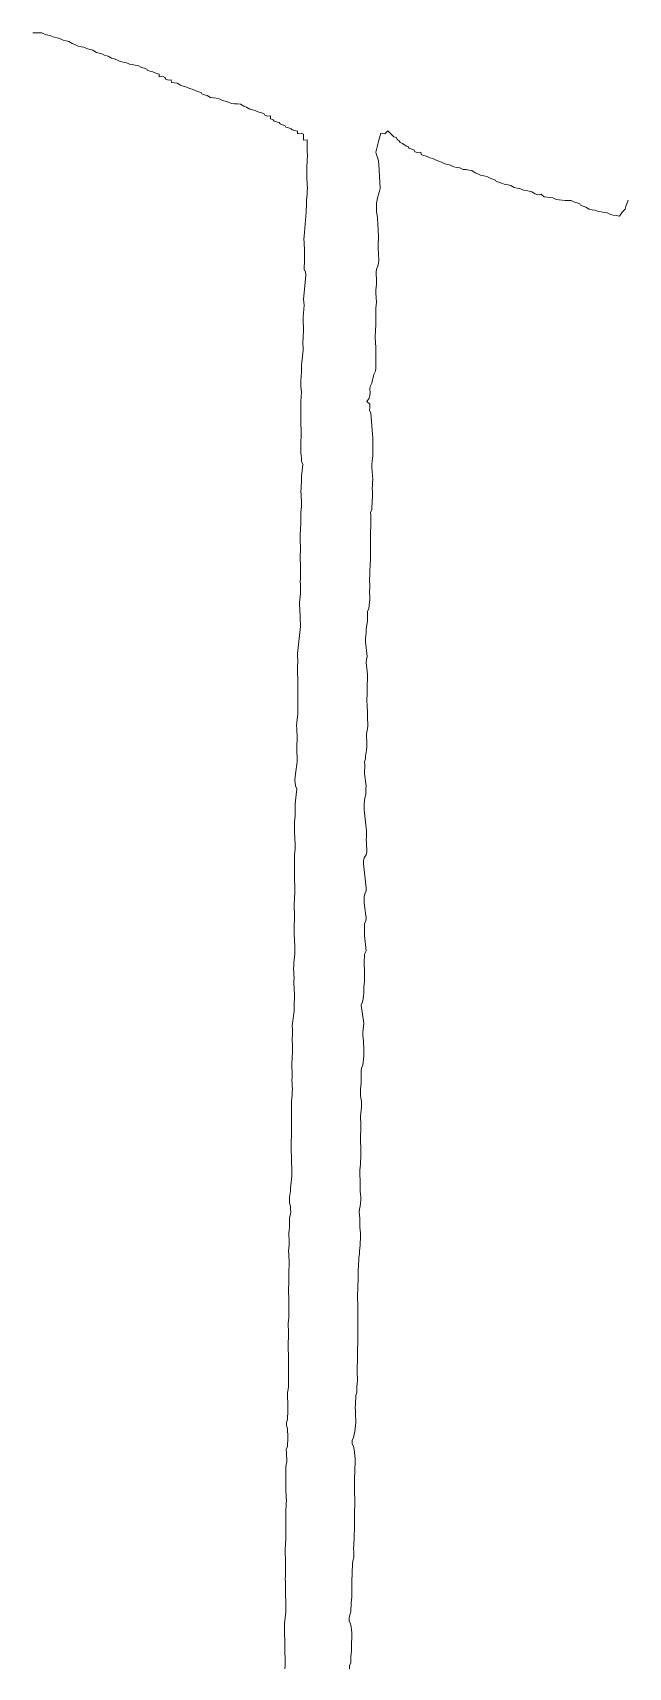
# Model space of a CAD drawing. Extents: x -16 to 11205, y -14909 to 147.
# Drawn here: x 9351 to 9549, y -8808 to -8263 of the extents above; entities that cross this region are included whole.
import ezdxf

# ---------------------------------------------------------------- set-up
doc = ezdxf.new("R2010")
doc.units = 0
doc.layers.get('0').update_dxf_attribs({"color": 1, "linetype": 'CONTINUOUS', "lineweight": 15, "true_color": 0xff0000})

msp = doc.modelspace()

# ---------------------------------------------------------------- linework, layer by layer
for p, q in [((9351.91, -8263.27), (9350.91, -8263.27)), ((9352.91, -8263.27), (9351.91, -8263.27)), ((9353.91, -8263.27), (9352.91, -8263.27)), ((9355.04, -8263.9), (9353.91, -8263.27)), ((9355.97, -8264.09), (9355.04, -8263.9)), ((9356.92, -8264.27), (9355.97, -8264.09)), ((9358.06, -8264.8), (9356.92, -8264.27)), ((9359, -8265.01), (9358.06, -8264.8)), ((9359.93, -8265.2), (9359, -8265.01)), ((9361.09, -8265.75), (9359.93, -8265.2)), ((9362.02, -8265.95), (9361.09, -8265.75)), ((9362.93, -8266.18), (9362.02, -8265.95)), ((9364.06, -8266.86), (9362.93, -8266.18)), ((9364.93, -8267.18), (9364.06, -8266.86)), ((9366.07, -8267.81), (9364.93, -8267.18)), ((9367.01, -8267.98), (9366.07, -8267.81)), ((9367.96, -8268.13), (9367.01, -8267.98)), ((9369.13, -8268.63), (9367.96, -8268.13)), ((9370.05, -8268.87), (9369.13, -8268.63)), ((9370.94, -8269.14), (9370.05, -8268.87)), ((9372.08, -8269.82), (9370.94, -8269.14)), ((9372.97, -8270.08), (9372.08, -8269.82)), ((9373.88, -8270.32), (9372.97, -8270.08)), ((9375.03, -8270.92), (9373.88, -8270.32)), ((9375.95, -8271.13), (9375.03, -8270.92)), ((9377.1, -8271.72), (9375.95, -8271.13)), ((9378.01, -8271.98), (9377.1, -8271.72)), ((9378.9, -8272.27), (9378.01, -8271.98)), ((9380.04, -8272.89), (9378.9, -8272.27)), ((9380.97, -8273.09), (9380.04, -8272.89)), ((9381.93, -8273.25), (9380.97, -8273.09)), ((9383.07, -8273.75), (9381.93, -8273.25)), ((9384.02, -8273.91), (9383.07, -8273.75)), ((9384.98, -8274.07), (9384.02, -8273.91)), ((9385.92, -8274.24), (9384.98, -8274.07)), ((9387.06, -8274.83), (9385.92, -8274.24)), ((9387.96, -8275.1), (9387.06, -8274.83)), ((9388.83, -8275.41), (9387.96, -8275.1)), ((9389.08, -8275.82), (9388.83, -8275.41)), ((9389.96, -8276.09), (9389.08, -8275.82)), ((9390.87, -8276.32), (9389.96, -8276.09)), ((9392.05, -8276.89), (9390.87, -8276.32)), ((9392.96, -8277.09), (9392.05, -8276.89)), ((9393, -8278), (9392.96, -8277.09)), ((9394.12, -8277.79), (9393, -8278)), ((9394.89, -8278.19), (9394.12, -8277.79)), ((9395.17, -8278.71), (9394.89, -8278.19)), ((9395.93, -8279.13), (9395.17, -8278.71)), ((9397, -8279), (9395.93, -8279.13)), ((9397.06, -8279.86), (9397, -8279)), ((9398, -8280), (9397.06, -8279.86)), ((9398.96, -8280.11), (9398, -8280)), ((9400.11, -8280.72), (9398.96, -8280.11)), ((9400.99, -8281.04), (9400.11, -8280.72)), ((9401.87, -8281.33), (9400.99, -8281.04)), ((9403.04, -8281.89), (9401.87, -8281.33)), ((9403.98, -8282.07), (9403.04, -8281.89)), ((9405.13, -8282.66), (9403.98, -8282.07)), ((9406.03, -8282.92), (9405.13, -8282.66)), ((9406.91, -8283.22), (9406.03, -8282.92)), ((9407.15, -8283.64), (9406.91, -8283.22)), ((9408.03, -8283.92), (9407.15, -8283.64)), ((9408.92, -8284.21), (9408.03, -8283.92)), ((9410.06, -8284.81), (9408.92, -8284.21)), ((9411.01, -8284.96), (9410.06, -8284.81)), ((9411.97, -8285.1), (9411.01, -8284.96)), ((9412.93, -8285.24), (9411.97, -8285.1)), ((9414.06, -8285.82), (9412.93, -8285.24)), ((9414.97, -8286.09), (9414.06, -8285.82)), ((9415.9, -8286.35), (9414.97, -8286.09)), ((9417.04, -8286.83), (9415.9, -8286.35)), ((9418.02, -8286.92), (9417.04, -8286.83)), ((9419, -8286.98), (9418.02, -8286.92)), ((9419.97, -8287.11), (9419, -8286.98)), ((9421.09, -8287.76), (9419.97, -8287.11)), ((9421.97, -8288.08), (9421.09, -8287.76)), ((9423.1, -8288.75), (9421.97, -8288.08)), ((9424.01, -8288.97), (9423.1, -8288.75)), ((9424.94, -8289.16), (9424.01, -8288.97)), ((9426.12, -8289.71), (9424.94, -8289.16)), ((9427.03, -8289.94), (9426.12, -8289.71)), ((9427.88, -8290.24), (9427.03, -8289.94)), ((9428.16, -8290.71), (9427.88, -8290.24)), ((9428.96, -8291.08), (9428.16, -8290.71)), ((9430, -8291), (9428.96, -8291.08)), ((9430.03, -8291.94), (9430, -8291)), ((9430.87, -8292.24), (9430.03, -8291.94)), ((9431.17, -8292.68), (9430.87, -8292.24)), ((9432.04, -8292.93), (9431.17, -8292.68)), ((9432.89, -8293.21), (9432.04, -8292.93)), ((9433.18, -8293.65), (9432.89, -8293.21)), ((9434.03, -8293.95), (9433.18, -8293.65)), ((9434.86, -8294.27), (9434.03, -8293.95)), ((9435.15, -8294.71), (9434.86, -8294.27)), ((9436, -8294.99), (9435.15, -8294.71)), ((9436.88, -8295.25), (9436, -8294.99)), ((9437.17, -8295.65), (9436.88, -8295.25)), ((9438.07, -8295.85), (9437.17, -8295.65)), ((9438.97, -8296.06), (9438.07, -8295.85)), ((9439, -8297), (9438.97, -8296.06)), ((9440.23, -8296.71), (9439, -8297)), ((9440.98, -8297.02), (9440.23, -8296.71)), ((9441, -8298), (9440.98, -8297.02)), ((9441, -8299), (9441, -8298)), ((9442.14, -8298.94), (9441, -8299)), ((9442.21, -8299.95), (9442.14, -8298.94)), ((9466.07, -8299.03), (9465.83, -8299.93)), ((9466.68, -8296.67), (9466.07, -8299.03)), ((9468, -8297), (9466.68, -8296.67)), ((9469, -8296), (9468, -8297)), ((9470, -8297), (9469, -8296)), ((9471, -8298), (9470, -8297)), ((9471.89, -8298.13), (9471, -8298)), ((9472.16, -8298.81), (9471.89, -8298.13)), ((9472.8, -8299.24), (9472.16, -8298.81)), ((9473.11, -8299.84), (9472.8, -8299.24)), ((9442.09, -8308), (9442.35, -8303.98)), ((9442.14, -8301.98), (9442.17, -8300.97)), ((9442.21, -8302.98), (9442.14, -8301.98)), ((9442.17, -8300.97), (9442.21, -8299.95)), ((9442.35, -8303.98), (9442.21, -8302.98)), ((9465.54, -8300.87), (9465.05, -8303)), ((9465.05, -8303), (9465.21, -8303.98)), ((9465.21, -8303.98), (9465.71, -8305.04)), ((9465.83, -8299.93), (9465.54, -8300.87)), ((9473.87, -8300.19), (9473.11, -8299.84)), ((9475.02, -8300.96), (9473.87, -8300.19)), ((9475.84, -8301.26), (9475.02, -8300.96)), ((9476.16, -8301.72), (9475.84, -8301.26)), ((9476.96, -8302.07), (9476.16, -8301.72)), ((9477.76, -8302.43), (9476.96, -8302.07)), ((9478.06, -8302.89), (9477.76, -8302.43)), ((9478.9, -8303.21), (9478.06, -8302.89)), ((9480, -8303), (9478.9, -8303.21)), ((9480.06, -8303.87), (9480, -8303)), ((9480.95, -8304.13), (9480.06, -8303.87)), ((9481.86, -8304.38), (9480.95, -8304.13)), ((9483.03, -8304.92), (9481.86, -8304.38)), ((9442.07, -8309), (9442.09, -8308)), ((9442.1, -8310), (9442.07, -8309)), ((9442.11, -8311), (9442.1, -8310)), ((9465.71, -8305.04), (9465.88, -8306.02)), ((9465.88, -8306.02), (9466.04, -8306.99)), ((9466.04, -8306.99), (9466.46, -8315.1)), ((9483.96, -8305.11), (9483.03, -8304.92)), ((9485.1, -8305.74), (9483.96, -8305.11)), ((9485.99, -8306.04), (9485.1, -8305.74)), ((9486.86, -8306.35), (9485.99, -8306.04)), ((9488.01, -8306.97), (9486.86, -8306.35)), ((9488.94, -8307.18), (9488.01, -8306.97)), ((9489.88, -8307.37), (9488.94, -8307.18)), ((9491.03, -8307.91), (9489.88, -8307.37)), ((9491.97, -8308.12), (9491.03, -8307.91)), ((9492.92, -8308.32), (9491.97, -8308.12)), ((9494.05, -8308.79), (9492.92, -8308.32)), ((9495.03, -8308.87), (9494.05, -8308.79)), ((9496, -8308.99), (9495.03, -8308.87)), ((9496.93, -8309.19), (9496, -8308.99)), ((9498.04, -8309.9), (9496.93, -8309.19)), ((9498.92, -8310.21), (9498.04, -8309.9)), ((9500.07, -8310.81), (9498.92, -8310.21)), ((9442.11, -8312), (9442.11, -8311)), ((9442.15, -8313), (9442.11, -8312)), ((9442.21, -8314), (9442.15, -8313)), ((9442.25, -8315), (9442.21, -8314)), ((9442.22, -8316.01), (9442.25, -8315)), ((9466.46, -8315.1), (9466.21, -8316.05)), ((9501.01, -8310.98), (9500.07, -8310.81)), ((9501.94, -8311.16), (9501.01, -8310.98)), ((9503.1, -8311.76), (9501.94, -8311.16)), ((9503.98, -8312.04), (9503.1, -8311.76)), ((9504.85, -8312.36), (9503.98, -8312.04)), ((9505.09, -8312.78), (9504.85, -8312.36)), ((9505.96, -8313.09), (9505.09, -8312.78)), ((9506.88, -8313.34), (9505.96, -8313.09)), ((9508.06, -8313.8), (9506.88, -8313.34)), ((9509.02, -8313.94), (9508.06, -8313.8)), ((9509.95, -8314.16), (9509.02, -8313.94)), ((9511.06, -8314.82), (9509.95, -8314.16)), ((9511.99, -8315.04), (9511.06, -8314.82)), ((9512.94, -8315.2), (9511.99, -8315.04)), ((9514.1, -8315.65), (9512.94, -8315.2)), ((9515.05, -8315.82), (9514.1, -8315.65)), ((9441.88, -8322), (9441.94, -8321)), ((9441.94, -8321), (9441.98, -8320)), ((9441.98, -8320), (9442.01, -8319)), ((9442.01, -8319), (9442.06, -8318)), ((9442.06, -8318), (9442.15, -8317.01)), ((9442.15, -8317.01), (9442.22, -8316.01)), ((9465.53, -8318.94), (9465.21, -8320.01)), ((9465.21, -8320.01), (9465.3, -8322.99)), ((9465.69, -8317.94), (9465.53, -8318.94)), ((9465.94, -8316.99), (9465.69, -8317.94)), ((9466.21, -8316.05), (9465.94, -8316.99)), ((9515.98, -8316.05), (9515.05, -8315.82)), ((9516.89, -8316.3), (9515.98, -8316.05)), ((9518.01, -8316.96), (9516.89, -8316.3)), ((9518.92, -8317.25), (9518.01, -8316.96)), ((9520, -8317), (9518.92, -8317.25)), ((9521.02, -8317.91), (9520, -8317)), ((9522, -8317.99), (9521.02, -8317.91)), ((9522.98, -8318.1), (9522, -8317.99)), ((9523.94, -8318.28), (9522.98, -8318.1)), ((9525.05, -8318.78), (9523.94, -8318.28)), ((9526.01, -8318.93), (9525.05, -8318.78)), ((9526.99, -8319.06), (9526.01, -8318.93)), ((9527.98, -8319.12), (9526.99, -8319.06)), ((9528.98, -8319.12), (9527.98, -8319.12)), ((9529.97, -8319.15), (9528.98, -8319.12)), ((9531.11, -8319.65), (9529.97, -8319.15)), ((9532.03, -8319.93), (9531.11, -8319.65)), ((9532.88, -8320.28), (9532.03, -8319.93)), ((9533.13, -8320.71), (9532.88, -8320.28)), ((9533.98, -8321.05), (9533.13, -8320.71)), ((9534.84, -8321.39), (9533.98, -8321.05)), ((9548.2, -8321.11), (9548, -8322)), ((9549, -8319), (9548.2, -8321.11)), ((9441.19, -8331.01), (9441.85, -8323)), ((9441.85, -8323), (9441.88, -8322)), ((9465.3, -8322.99), (9465.53, -8324.03)), ((9465.53, -8324.03), (9465.58, -8325.04)), ((9465.58, -8325.04), (9465.95, -8331)), ((9535.98, -8322.05), (9534.84, -8321.39)), ((9536.94, -8322.22), (9535.98, -8322.05)), ((9537.91, -8322.34), (9536.94, -8322.22)), ((9539.05, -8322.77), (9537.91, -8322.34)), ((9540.02, -8322.92), (9539.05, -8322.77)), ((9540.98, -8323.09), (9540.02, -8322.92)), ((9541.94, -8323.29), (9540.98, -8323.09)), ((9543.04, -8323.78), (9541.94, -8323.29)), ((9544, -8323.98), (9543.04, -8323.78)), ((9545, -8324.18), (9544, -8323.98)), ((9546.05, -8324.35), (9545, -8324.18)), ((9547, -8323), (9546.05, -8324.35)), ((9548, -8322), (9547, -8323)), ((9441.11, -8332), (9441.19, -8331.01)), ((9441.15, -8333), (9441.11, -8332)), ((9465.88, -8331.99), (9465.81, -8332.99)), ((9465.95, -8331), (9465.88, -8331.99)), ((9441.25, -8333.99), (9441.15, -8333)), ((9441.32, -8334.99), (9441.25, -8333.99)), ((9441.31, -8337), (9441.32, -8335.99)), ((9441.32, -8338), (9441.31, -8337)), ((9441.32, -8335.99), (9441.32, -8334.99)), ((9465.81, -8332.99), (9465.77, -8334)), ((9465.77, -8334), (9465.79, -8335)), ((9465.79, -8335), (9466, -8339)), ((9441.19, -8341.99), (9441.2, -8341)), ((9441.59, -8343.03), (9441.19, -8341.99)), ((9441.2, -8341), (9441.27, -8340)), ((9441.27, -8340), (9441.32, -8339)), ((9441.32, -8339), (9441.32, -8338)), ((9465.25, -8342.03), (9465.14, -8343.01)), ((9465.14, -8343.01), (9465.14, -8344.01)), ((9465.74, -8340.97), (9465.25, -8342.03)), ((9465.9, -8339.99), (9465.74, -8340.97)), ((9466, -8339), (9465.9, -8339.99)), ((9441.08, -8351.01), (9441.74, -8344.02)), ((9441.74, -8344.02), (9441.59, -8343.03)), ((9465.11, -8348), (9465.01, -8349)), ((9465.22, -8347.01), (9465.11, -8348)), ((9465.14, -8344.01), (9465.22, -8345)), ((9465.22, -8345), (9465.26, -8346.01)), ((9465.26, -8346.01), (9465.22, -8347.01)), ((9440.99, -8352), (9441.08, -8351.01)), ((9441.06, -8353), (9440.99, -8352)), ((9441.22, -8354), (9441.06, -8353)), ((9465.01, -8349), (9465, -8350)), ((9465, -8350), (9465.21, -8353)), ((9465.21, -8353), (9465.12, -8354)), ((9440.81, -8358.99), (9440.91, -8357.99)), ((9440.85, -8360), (9440.81, -8358.99)), ((9440.91, -8357.99), (9441.22, -8354)), ((9465.02, -8355), (9464.98, -8356)), ((9464.98, -8356), (9465.02, -8357)), ((9465.12, -8354), (9465.02, -8355)), ((9465.02, -8357), (9465.07, -8358)), ((9465.08, -8359), (9465.06, -8360)), ((9465.07, -8358), (9465.08, -8359)), ((9440.81, -8364.99), (9441.01, -8362)), ((9440.94, -8361), (9440.85, -8360)), ((9441.01, -8362), (9440.94, -8361)), ((9464.87, -8363), (9464.82, -8364)), ((9464.82, -8364), (9464.85, -8365)), ((9464.95, -8362), (9464.87, -8363)), ((9465.02, -8361), (9464.95, -8362)), ((9465.06, -8360), (9465.02, -8361)), ((9440.32, -8374), (9440.83, -8369)), ((9440.73, -8365.99), (9440.81, -8364.99)), ((9440.75, -8366.99), (9440.73, -8365.99)), ((9440.81, -8368), (9440.75, -8366.99)), ((9440.83, -8369), (9440.81, -8368)), ((9464.85, -8365), (9465.07, -8368)), ((9465, -8370), (9464.99, -8371)), ((9465.04, -8369), (9465, -8370)), ((9465.07, -8368), (9465.04, -8369)), ((9440.34, -8375.01), (9440.32, -8374)), ((9440.36, -8376.01), (9440.34, -8375.01)), ((9465.02, -8375), (9464.91, -8375.98)), ((9464.99, -8371), (9465.01, -8372)), ((9465.01, -8372), (9465.05, -8373)), ((9465.06, -8374), (9465.02, -8375)), ((9465.05, -8373), (9465.06, -8374)), ((9440.08, -8380), (9440.12, -8379)), ((9440.14, -8381), (9440.08, -8380)), ((9440.12, -8379), (9440.22, -8378.01)), ((9440.25, -8381.99), (9440.14, -8381)), ((9440.22, -8378.01), (9440.36, -8376.01)), ((9463.11, -8381.02), (9463.09, -8382.01)), ((9463.65, -8379.92), (9463.11, -8381.02)), ((9463.91, -8378.98), (9463.65, -8379.92)), ((9464.19, -8378.05), (9463.91, -8378.98)), ((9464.42, -8377.1), (9464.19, -8378.05)), ((9464.91, -8375.98), (9464.42, -8377.1)), ((9440.04, -8387), (9440.12, -8386.01)), ((9440.12, -8386.01), (9440.34, -8383)), ((9440.34, -8383), (9440.25, -8381.99)), ((9462.79, -8384.96), (9462.08, -8386.01)), ((9462.08, -8386.01), (9463, -8387)), ((9463.03, -8384.01), (9462.79, -8384.96)), ((9463.11, -8383.02), (9463.03, -8384.01)), ((9463.09, -8382.01), (9463.11, -8383.02)), ((9440.04, -8388), (9440.04, -8387)), ((9440.08, -8389), (9440.04, -8388)), ((9440.11, -8390), (9440.08, -8389)), ((9440.1, -8392), (9440.11, -8391)), ((9440.11, -8391), (9440.11, -8390)), ((9463, -8388), (9462.9, -8389.03)), ((9462.9, -8389.03), (9463.42, -8389.84)), ((9463, -8387), (9463, -8388)), ((9463.42, -8389.84), (9463.97, -8397)), ((9440.1, -8393), (9440.1, -8392)), ((9440.13, -8394), (9440.1, -8393)), ((9440.18, -8395), (9440.13, -8394)), ((9440.17, -8398), (9440.23, -8397)), ((9440.23, -8396), (9440.18, -8395)), ((9440.23, -8397), (9440.23, -8396)), ((9463.97, -8397), (9464, -8398)), ((9440.06, -8400), (9440.1, -8399)), ((9440.07, -8401), (9440.06, -8400)), ((9440.1, -8402), (9440.07, -8401)), ((9440.1, -8399), (9440.17, -8398)), ((9440.13, -8402.99), (9440.1, -8402)), ((9464, -8398), (9464.02, -8399)), ((9464.02, -8399), (9464.03, -8400)), ((9464.03, -8400), (9464.03, -8401)), ((9464.03, -8401), (9464.05, -8402)), ((9464.05, -8402), (9464.08, -8403)), ((9440.19, -8403.99), (9440.13, -8402.99)), ((9440.28, -8404.98), (9440.19, -8403.99)), ((9440.36, -8405.98), (9440.28, -8404.98)), ((9440.34, -8411.01), (9440.72, -8407.01)), ((9440.72, -8407.01), (9440.36, -8405.98)), ((9463.78, -8405.98), (9463.66, -8406.99)), ((9463.66, -8406.99), (9463.67, -8408.01)), ((9463.67, -8408.01), (9464.01, -8412)), ((9463.95, -8405), (9463.78, -8405.98)), ((9464.07, -8404), (9463.95, -8405)), ((9464.08, -8403), (9464.07, -8404)), ((9440.21, -8414.01), (9440.27, -8413.01)), ((9440.27, -8413.01), (9440.32, -8412.01)), ((9440.32, -8412.01), (9440.34, -8411.01)), ((9463.95, -8413), (9463.89, -8414)), ((9464.01, -8412), (9463.95, -8413)), ((9440.14, -8416), (9440.15, -8415)), ((9440.19, -8417), (9440.14, -8416)), ((9440.15, -8415), (9440.21, -8414.01)), ((9440.25, -8417.99), (9440.19, -8417)), ((9440.31, -8418.99), (9440.25, -8417.99)), ((9440.34, -8420), (9440.31, -8418.99)), ((9463.83, -8418.99), (9463.78, -8419.99)), ((9463.87, -8418), (9463.83, -8418.99)), ((9463.89, -8414), (9463.86, -8415)), ((9463.86, -8415), (9463.87, -8416)), ((9463.87, -8416), (9463.89, -8417)), ((9463.89, -8417), (9463.87, -8418)), ((9440.04, -8425), (9440.06, -8424)), ((9440.06, -8424), (9440.14, -8423.01)), ((9440.14, -8423.01), (9440.24, -8422.01)), ((9440.24, -8422.01), (9440.32, -8421.01)), ((9440.32, -8421.01), (9440.34, -8420)), ((9463.65, -8421.99), (9463.28, -8423)), ((9463.28, -8423), (9463.32, -8424)), ((9463.32, -8424), (9463.32, -8428.01)), ((9463.72, -8420.98), (9463.65, -8421.99)), ((9463.78, -8419.99), (9463.72, -8420.98)), ((9439.86, -8431), (9439.88, -8430)), ((9439.88, -8430), (9439.95, -8429)), ((9439.95, -8429), (9440.03, -8428)), ((9440.03, -8428), (9440.08, -8427)), ((9440.07, -8426), (9440.04, -8425)), ((9440.08, -8427), (9440.07, -8426)), ((9463.25, -8429.01), (9463.23, -8430)), ((9463.23, -8430), (9463.23, -8431)), ((9463.32, -8428.01), (9463.25, -8429.01)), ((9439.87, -8432), (9439.86, -8431)), ((9439.9, -8433), (9439.87, -8432)), ((9439.94, -8434), (9439.9, -8433)), ((9439.97, -8435), (9439.94, -8434)), ((9439.97, -8436), (9439.97, -8435)), ((9463.23, -8431), (9463.24, -8432)), ((9463.24, -8432), (9463.27, -8433)), ((9463.27, -8433), (9463.28, -8434)), ((9463.28, -8435), (9463.27, -8436)), ((9463.28, -8434), (9463.28, -8435)), ((9439.87, -8438), (9439.92, -8437)), ((9439.88, -8439), (9439.87, -8438)), ((9439.93, -8440), (9439.88, -8439)), ((9439.92, -8437), (9439.97, -8436)), ((9439.98, -8441), (9439.93, -8440)), ((9463.18, -8440.01), (9463.11, -8441.01)), ((9463.25, -8439.01), (9463.18, -8440.01)), ((9463.28, -8438.01), (9463.25, -8439.01)), ((9463.27, -8436), (9463.28, -8437.01)), ((9463.28, -8437.01), (9463.28, -8438.01)), ((9439.92, -8446), (9439.93, -8445)), ((9439.93, -8447), (9439.92, -8446)), ((9439.93, -8445), (9439.94, -8444)), ((9439.94, -8444), (9439.96, -8443)), ((9439.96, -8443), (9439.99, -8442)), ((9439.99, -8442), (9439.98, -8441)), ((9462.99, -8444), (9462.96, -8445)), ((9462.96, -8445), (9462.97, -8446)), ((9462.97, -8446), (9463, -8447)), ((9463.03, -8443), (9462.99, -8444)), ((9463.06, -8442), (9463.03, -8443)), ((9463.11, -8441.01), (9463.06, -8442)), ((9439.77, -8451.98), (9440, -8450)), ((9439.97, -8448), (9439.93, -8447)), ((9440.01, -8449), (9439.97, -8448)), ((9440, -8450), (9440.01, -8449)), ((9462.98, -8449), (9462.96, -8450)), ((9462.96, -8450), (9462.99, -8451)), ((9463, -8448), (9462.98, -8449)), ((9462.99, -8451), (9463.02, -8452)), ((9463, -8447), (9463, -8448)), ((9439.64, -8454), (9439.66, -8452.99)), ((9439.7, -8455.01), (9439.64, -8454)), ((9439.66, -8452.99), (9439.77, -8451.98)), ((9439.78, -8456.01), (9439.7, -8455.01)), ((9439.84, -8457.01), (9439.78, -8456.01)), ((9439.86, -8458.01), (9439.84, -8457.01)), ((9462.69, -8454.97), (9462.26, -8456.02)), ((9462.26, -8456.02), (9462.28, -8457.02)), ((9462.28, -8457.02), (9462.31, -8458.03)), ((9462.85, -8453.98), (9462.69, -8454.97)), ((9462.98, -8453), (9462.85, -8453.98)), ((9463.02, -8452), (9462.98, -8453)), ((9439.04, -8469), (9439.96, -8461)), ((9439.89, -8459), (9439.86, -8458.01)), ((9439.93, -8460), (9439.89, -8459)), ((9439.96, -8461), (9439.93, -8460)), ((9461.87, -8461.98), (9461.77, -8462.98)), ((9461.98, -8461), (9461.87, -8461.98)), ((9462.12, -8460.01), (9461.98, -8461)), ((9462.25, -8459.03), (9462.12, -8460.01)), ((9462.31, -8458.03), (9462.25, -8459.03)), ((9461.67, -8463.99), (9461.59, -8465.01)), ((9461.59, -8465.01), (9461.64, -8466.03)), ((9461.64, -8466.03), (9462.1, -8471)), ((9461.77, -8462.98), (9461.67, -8463.99)), ((9438.98, -8470), (9439.04, -8469)), ((9439, -8471), (9438.98, -8470)), ((9439.04, -8472), (9439, -8471)), ((9439.01, -8474), (9439.05, -8473)), ((9439.05, -8473), (9439.04, -8472)), ((9461.93, -8472), (9461.87, -8473)), ((9461.87, -8473), (9461.92, -8474)), ((9462.1, -8471), (9461.93, -8472)), ((9438.98, -8475), (9439.01, -8474)), ((9438.99, -8476), (9438.98, -8475)), ((9439.03, -8477), (9438.99, -8476)), ((9439.06, -8478), (9439.03, -8477)), ((9439.07, -8479), (9439.06, -8478)), ((9439.06, -8480), (9439.07, -8479)), ((9461.92, -8474), (9462.22, -8476.99)), ((9462.21, -8479), (9462.17, -8480)), ((9462.24, -8478), (9462.21, -8479)), ((9462.22, -8476.99), (9462.24, -8478)), ((9439.07, -8481), (9439.06, -8480)), ((9439.09, -8482), (9439.07, -8481)), ((9439.07, -8485), (9439.08, -8484)), ((9439.08, -8484), (9439.09, -8483)), ((9439.09, -8483), (9439.09, -8482)), ((9462.14, -8484), (9462.08, -8485)), ((9462.18, -8483), (9462.14, -8484)), ((9462.17, -8480), (9462.16, -8481)), ((9462.16, -8481), (9462.18, -8482)), ((9462.18, -8482), (9462.18, -8483)), ((9439.07, -8486), (9439.07, -8485)), ((9439.07, -8487), (9439.07, -8486)), ((9439.08, -8488), (9439.07, -8487)), ((9439.1, -8489), (9439.08, -8488)), ((9439.08, -8490), (9439.1, -8489)), ((9462.08, -8485), (9462.08, -8486)), ((9462.08, -8486), (9462.13, -8487)), ((9462.13, -8487), (9462.2, -8487.99)), ((9462.2, -8487.99), (9462.23, -8488.99)), ((9462.23, -8488.99), (9462.21, -8490)), ((9438.69, -8493.99), (9438.74, -8492.98)), ((9438.73, -8495), (9438.69, -8493.99)), ((9438.81, -8496), (9438.73, -8495)), ((9438.74, -8492.98), (9438.87, -8491.99)), ((9438.87, -8491.99), (9439.08, -8490)), ((9462.21, -8495.02), (9462.06, -8496)), ((9462.21, -8490), (9462.23, -8491)), ((9462.33, -8494.02), (9462.21, -8495.02)), ((9462.23, -8491), (9462.28, -8492)), ((9462.28, -8492), (9462.34, -8493.01)), ((9462.34, -8493.01), (9462.33, -8494.02)), ((9438.75, -8501), (9438.79, -8500)), ((9438.79, -8500), (9438.84, -8499)), ((9438.87, -8497), (9438.81, -8496)), ((9438.84, -8499), (9438.88, -8498)), ((9438.88, -8498), (9438.87, -8497)), ((9461.95, -8497), (9461.94, -8498)), ((9461.94, -8498), (9461.99, -8499)), ((9462.06, -8496), (9461.95, -8497)), ((9461.99, -8499), (9462.05, -8500)), ((9462.05, -8500), (9462.05, -8501)), ((9438.28, -8510.02), (9438.82, -8506)), ((9438.74, -8502), (9438.75, -8501)), ((9438.78, -8503), (9438.74, -8502)), ((9438.82, -8504), (9438.78, -8503)), ((9438.84, -8505), (9438.82, -8504)), ((9438.82, -8506), (9438.84, -8505)), ((9461.59, -8504.98), (9461.29, -8506)), ((9461.29, -8506), (9461.36, -8507)), ((9461.63, -8503.97), (9461.59, -8504.98)), ((9461.78, -8502.98), (9461.63, -8503.97)), ((9461.94, -8501.99), (9461.78, -8502.98)), ((9462.05, -8501), (9461.94, -8501.99)), ((9438.09, -8512), (9438.16, -8511.01)), ((9438.16, -8511.01), (9438.28, -8510.02)), ((9461.3, -8509), (9461.29, -8509.99)), ((9461.29, -8509.99), (9461.77, -8514)), ((9461.35, -8508), (9461.3, -8509)), ((9461.36, -8507), (9461.35, -8508)), ((9438.15, -8512.99), (9438.09, -8512)), ((9438.31, -8513.98), (9438.15, -8512.99)), ((9438.79, -8515.01), (9438.31, -8513.98)), ((9438.31, -8519.02), (9438.79, -8515.01)), ((9461.75, -8516.99), (9461.35, -8518.02)), ((9461.77, -8514), (9461.75, -8515)), ((9461.75, -8515), (9461.75, -8515.99)), ((9461.75, -8515.99), (9461.75, -8516.99)), ((9438.18, -8522.01), (9438.2, -8521.01)), ((9438.19, -8523.01), (9438.18, -8522.01)), ((9438.2, -8521.01), (9438.24, -8520.01)), ((9438.24, -8520.01), (9438.31, -8519.02)), ((9461.13, -8520), (9461.1, -8521)), ((9461.1, -8521), (9461.17, -8521.99)), ((9461.23, -8519.01), (9461.13, -8520)), ((9461.17, -8521.99), (9461.3, -8522.97)), ((9461.35, -8518.02), (9461.23, -8519.01)), ((9437.95, -8528), (9437.97, -8527)), ((9437.96, -8529), (9437.95, -8528)), ((9437.97, -8527), (9438.03, -8526)), ((9438.03, -8526), (9438.11, -8525.01)), ((9438.11, -8525.01), (9438.18, -8524.01)), ((9438.18, -8524.01), (9438.19, -8523.01)), ((9461.3, -8522.97), (9461.98, -8529)), ((9437.99, -8530), (9437.96, -8529)), ((9438.04, -8531), (9437.99, -8530)), ((9438.12, -8531.99), (9438.04, -8531)), ((9438.21, -8533), (9438.12, -8531.99)), ((9438.23, -8534), (9438.21, -8533)), ((9461.9, -8531), (9461.86, -8532)), ((9461.86, -8532), (9461.88, -8533)), ((9461.88, -8533), (9461.96, -8534)), ((9461.95, -8530), (9461.9, -8531)), ((9461.98, -8529), (9461.95, -8530)), ((9437.93, -8538), (9437.98, -8537)), ((9437.95, -8539), (9437.93, -8538)), ((9437.98, -8537), (9438.08, -8536)), ((9438.08, -8536), (9438.18, -8535.01)), ((9438.18, -8535.01), (9438.23, -8534)), ((9461.18, -8538.02), (9460.95, -8539)), ((9461.82, -8536.97), (9461.18, -8538.02)), ((9462, -8536), (9461.82, -8536.97)), ((9461.96, -8534), (9462.03, -8535)), ((9462.03, -8535), (9462, -8536)), ((9437.97, -8540), (9437.95, -8539)), ((9437.96, -8543), (9437.97, -8542)), ((9437.96, -8544), (9437.96, -8543)), ((9437.98, -8545), (9437.96, -8544)), ((9437.98, -8541), (9437.97, -8540)), ((9437.97, -8542), (9437.98, -8541)), ((9460.95, -8539), (9460.97, -8540)), ((9460.97, -8540), (9461.63, -8546)), ((9438.01, -8546), (9437.98, -8545)), ((9438.04, -8547), (9438.01, -8546)), ((9438.06, -8548), (9438.04, -8547)), ((9438.07, -8549), (9438.06, -8548)), ((9438.06, -8550), (9438.07, -8549)), ((9461.8, -8548.99), (9461.34, -8550.02)), ((9461.63, -8546), (9461.72, -8547)), ((9461.72, -8547), (9461.82, -8548)), ((9461.82, -8548), (9461.8, -8548.99)), ((9437.89, -8554), (9437.91, -8553)), ((9437.92, -8555), (9437.89, -8554)), ((9437.91, -8553), (9437.97, -8552)), ((9437.97, -8556), (9437.92, -8555)), ((9437.97, -8552), (9438.03, -8551)), ((9438.03, -8551), (9438.06, -8550)), ((9461.19, -8551.01), (9461.1, -8552)), ((9461.1, -8552), (9461.11, -8553)), ((9461.11, -8553), (9461.22, -8553.99)), ((9461.34, -8550.02), (9461.19, -8551.01)), ((9461.22, -8553.99), (9461.78, -8557.99)), ((9437.85, -8561), (9437.87, -8560)), ((9437.87, -8560), (9437.93, -8559)), ((9437.93, -8559), (9437.99, -8558)), ((9438.01, -8557), (9437.97, -8556)), ((9437.99, -8558), (9438.01, -8557)), ((9461.28, -8560.01), (9461.22, -8561.01)), ((9461.69, -8558.98), (9461.28, -8560.01)), ((9461.78, -8557.99), (9461.69, -8558.98)), ((9437.86, -8562), (9437.85, -8561)), ((9437.89, -8563), (9437.86, -8562)), ((9437.9, -8564), (9437.89, -8563)), ((9437.93, -8565), (9437.9, -8564)), ((9437.98, -8566), (9437.93, -8565)), ((9438.04, -8567), (9437.98, -8566)), ((9461.22, -8561.01), (9461.21, -8562)), ((9461.21, -8562), (9461.22, -8562.99)), ((9461.22, -8562.99), (9461.26, -8563.99)), ((9461.26, -8563.99), (9461.34, -8564.98)), ((9461.34, -8564.98), (9461.77, -8568.99)), ((9437.91, -8571.99), (9438.01, -8571)), ((9438.01, -8571), (9438.07, -8570)), ((9438.09, -8568), (9438.04, -8567)), ((9438.07, -8570), (9438.11, -8569)), ((9438.11, -8569), (9438.09, -8568)), ((9461.22, -8571.01), (9461.19, -8572.01)), ((9461.31, -8570.02), (9461.22, -8571.01)), ((9461.77, -8568.99), (9461.31, -8570.02)), ((9437.68, -8575), (9437.71, -8573.99)), ((9437.72, -8576), (9437.68, -8575)), ((9437.71, -8573.99), (9437.79, -8572.99)), ((9437.78, -8577), (9437.72, -8576)), ((9437.82, -8578), (9437.78, -8577)), ((9437.79, -8572.99), (9437.91, -8571.99)), ((9461.19, -8572.01), (9461.19, -8573)), ((9461.19, -8573), (9461.2, -8574)), ((9461.2, -8574), (9461.21, -8575)), ((9461.21, -8575), (9461.23, -8576)), ((9461.23, -8576), (9461.27, -8577)), ((9461.27, -8577), (9461.27, -8578.01)), ((9437.79, -8580.01), (9437.81, -8579)), ((9437.83, -8581.01), (9437.79, -8580.01)), ((9437.81, -8579), (9437.82, -8578)), ((9437.91, -8582), (9437.83, -8581.01)), ((9438, -8583), (9437.91, -8582)), ((9461.06, -8582.01), (9461.04, -8583)), ((9461.09, -8581.01), (9461.06, -8582.01)), ((9461.15, -8580.01), (9461.09, -8581.01)), ((9461.22, -8579.01), (9461.15, -8580.01)), ((9461.27, -8578.01), (9461.22, -8579.01)), ((9437.86, -8587), (9437.89, -8586)), ((9437.88, -8588), (9437.86, -8587)), ((9437.89, -8586), (9437.96, -8585)), ((9437.96, -8585), (9438.02, -8584)), ((9438.02, -8584), (9438, -8583)), ((9460.55, -8585.96), (9460.11, -8587)), ((9460.11, -8587), (9461.02, -8593)), ((9460.77, -8584.97), (9460.55, -8585.96)), ((9460.95, -8583.99), (9460.77, -8584.97)), ((9461.04, -8583), (9460.95, -8583.99)), ((9437.24, -8594.01), (9437.26, -8593.01)), ((9437.26, -8593.01), (9437.89, -8589)), ((9437.89, -8589), (9437.88, -8588)), ((9461.02, -8593), (9460.95, -8594)), ((9437.26, -8595), (9437.24, -8594.01)), ((9437.25, -8598), (9437.26, -8597)), ((9437.25, -8599), (9437.25, -8598)), ((9437.28, -8596), (9437.26, -8595)), ((9437.26, -8597), (9437.28, -8596)), ((9460.76, -8595.99), (9460.75, -8597)), ((9460.75, -8597), (9460.82, -8598.01)), ((9460.85, -8594.99), (9460.76, -8595.99)), ((9460.82, -8598.01), (9460.92, -8599)), ((9460.95, -8594), (9460.85, -8594.99)), ((9437.17, -8605.01), (9437.23, -8604.01)), ((9437.23, -8604.01), (9437.27, -8603.01)), ((9437.28, -8600), (9437.25, -8599)), ((9437.27, -8603.01), (9437.28, -8602.01)), ((9437.29, -8601), (9437.28, -8600)), ((9437.28, -8602.01), (9437.29, -8601)), ((9460.92, -8599), (9460.98, -8600)), ((9461, -8604), (9460.94, -8605)), ((9460.98, -8600), (9461, -8601)), ((9461, -8601), (9461, -8602)), ((9461, -8602), (9461.01, -8603)), ((9461.01, -8603), (9461, -8604)), ((9437.06, -8607), (9437.09, -8606)), ((9437.09, -8608), (9437.06, -8607)), ((9437.09, -8606), (9437.17, -8605.01)), ((9437.17, -8609), (9437.09, -8608)), ((9437.21, -8610), (9437.17, -8609)), ((9460.2, -8609.02), (9460.13, -8610.01)), ((9460.3, -8608.03), (9460.2, -8609.02)), ((9460.73, -8606.97), (9460.3, -8608.03)), ((9460.84, -8605.98), (9460.73, -8606.97)), ((9460.94, -8605), (9460.84, -8605.98)), ((9437.14, -8612), (9437.19, -8611)), ((9437.15, -8613), (9437.14, -8612)), ((9437.21, -8614), (9437.15, -8613)), ((9437.19, -8611), (9437.21, -8610)), ((9437.27, -8615), (9437.21, -8614)), ((9437.25, -8616.01), (9437.27, -8615)), ((9459.94, -8615), (9459.88, -8616)), ((9460.07, -8614), (9459.94, -8615)), ((9460.14, -8613.01), (9460.07, -8614)), ((9460.13, -8610.01), (9460.11, -8611)), ((9460.11, -8611), (9460.13, -8612.01)), ((9460.13, -8612.01), (9460.14, -8613.01)), ((9436.99, -8621), (9437.01, -8620)), ((9437.01, -8620), (9437.02, -8619)), ((9437.02, -8619), (9437.06, -8618)), ((9437.06, -8618), (9437.16, -8617.01)), ((9437.16, -8617.01), (9437.25, -8616.01)), ((9459.88, -8616), (9459.93, -8617)), ((9459.93, -8617), (9460.08, -8618)), ((9460.08, -8618), (9460.22, -8618.99)), ((9460.22, -8618.99), (9460.28, -8620)), ((9460.28, -8620), (9460.24, -8621.01)), ((9436.97, -8622), (9436.99, -8621)), ((9436.97, -8623), (9436.97, -8622)), ((9436.97, -8624), (9436.97, -8623)), ((9436.98, -8625), (9436.97, -8624)), ((9436.97, -8626), (9436.98, -8625)), ((9436.98, -8627), (9436.97, -8626)), ((9460.01, -8623), (9459.95, -8624)), ((9459.95, -8624), (9459.98, -8625)), ((9459.98, -8625), (9460.04, -8626)), ((9460.13, -8622.01), (9460.01, -8623)), ((9460.04, -8626), (9460.07, -8627)), ((9460.24, -8621.01), (9460.13, -8622.01)), ((9436.91, -8632), (9436.95, -8631)), ((9436.95, -8631), (9436.98, -8630)), ((9436.99, -8628), (9436.98, -8627)), ((9436.98, -8630), (9437, -8629)), ((9437, -8629), (9436.99, -8628)), ((9459.97, -8630), (9459.96, -8631)), ((9459.96, -8631), (9459.96, -8632)), ((9460.01, -8629), (9459.97, -8630)), ((9460.06, -8628), (9460.01, -8629)), ((9460.07, -8627), (9460.06, -8628)), ((9436.85, -8634), (9436.87, -8633)), ((9436.86, -8635), (9436.85, -8634)), ((9436.9, -8636), (9436.86, -8635)), ((9436.87, -8633), (9436.91, -8632)), ((9436.94, -8637), (9436.9, -8636)), ((9459.96, -8632), (9459.98, -8633)), ((9459.98, -8633), (9460, -8634)), ((9460, -8634), (9460.02, -8635)), ((9460.02, -8635), (9460.04, -8636)), ((9460.04, -8636), (9460.03, -8637)), ((9436.96, -8638), (9436.94, -8637)), ((9436.98, -8639), (9436.96, -8638)), ((9437.03, -8640), (9436.98, -8639)), ((9437.08, -8641), (9437.03, -8640)), ((9437.12, -8642), (9437.08, -8641)), ((9437.12, -8643), (9437.12, -8642)), ((9459.73, -8641.99), (9459.71, -8643)), ((9459.82, -8640.99), (9459.73, -8641.99)), ((9459.9, -8639.99), (9459.82, -8640.99)), ((9459.96, -8639), (9459.9, -8639.99)), ((9460.01, -8638), (9459.96, -8639)), ((9460.03, -8637), (9460.01, -8638)), ((9436.66, -8647.98), (9436.73, -8646.98)), ((9436.73, -8646.98), (9436.84, -8645.98)), ((9436.84, -8645.98), (9436.96, -8645)), ((9436.96, -8645), (9437.06, -8644)), ((9437.06, -8644), (9437.12, -8643)), ((9459.71, -8643), (9459.75, -8644)), ((9459.75, -8644), (9459.83, -8645)), ((9459.84, -8647), (9459.82, -8648)), ((9459.83, -8645), (9459.86, -8646)), ((9459.86, -8646), (9459.84, -8647)), ((9436.28, -8652), (9436.29, -8651)), ((9436.29, -8653), (9436.28, -8652)), ((9436.29, -8651), (9436.64, -8648.98)), ((9436.65, -8654.01), (9436.29, -8653)), ((9436.64, -8648.98), (9436.66, -8647.98)), ((9459.82, -8648), (9459.86, -8649)), ((9459.97, -8653), (9459.83, -8653.98)), ((9459.86, -8649), (9459.93, -8650)), ((9459.93, -8650), (9460, -8651)), ((9460.03, -8652), (9459.97, -8653)), ((9460, -8651), (9460.03, -8652)), ((9436.34, -8658.01), (9436.71, -8656)), ((9436.34, -8659.01), (9436.34, -8658.01)), ((9436.7, -8655), (9436.65, -8654.01)), ((9436.71, -8656), (9436.7, -8655)), ((9459.64, -8654.97), (9459.53, -8655.98)), ((9459.53, -8655.98), (9459.57, -8657)), ((9459.57, -8657), (9459.69, -8658.01)), ((9459.83, -8653.98), (9459.64, -8654.97)), ((9459.69, -8658.01), (9459.76, -8659.01)), ((9436.08, -8663), (9436.17, -8662.01)), ((9436.1, -8664), (9436.08, -8663)), ((9436.17, -8665), (9436.1, -8664)), ((9436.17, -8662.01), (9436.27, -8661.02)), ((9436.27, -8661.02), (9436.33, -8660.02)), ((9436.33, -8660.02), (9436.34, -8659.01)), ((9459.73, -8660.01), (9459.72, -8661.01)), ((9459.72, -8661.01), (9459.77, -8662.01)), ((9459.76, -8659.01), (9459.73, -8660.01)), ((9459.77, -8662.01), (9459.88, -8663)), ((9459.88, -8663), (9459.94, -8664)), ((9459.94, -8664), (9459.91, -8665)), ((9436.04, -8669), (9436.09, -8668)), ((9436.06, -8670), (9436.04, -8669)), ((9436.09, -8668), (9436.17, -8667)), ((9436.2, -8666), (9436.17, -8665)), ((9436.17, -8667), (9436.2, -8666)), ((9459.65, -8668.99), (9459.63, -8669.99)), ((9459.7, -8667.98), (9459.65, -8668.99)), ((9459.78, -8666.99), (9459.7, -8667.98)), ((9459.84, -8665.99), (9459.78, -8666.99)), ((9459.91, -8665), (9459.84, -8665.99)), ((9436.11, -8671), (9436.06, -8670)), ((9436.16, -8672), (9436.11, -8671)), ((9436.14, -8675), (9436.17, -8674)), ((9436.18, -8673), (9436.16, -8672)), ((9436.17, -8674), (9436.18, -8673)), ((9459.24, -8674.01), (9459.19, -8675.01)), ((9459.32, -8673.01), (9459.24, -8674.01)), ((9459.35, -8672.01), (9459.32, -8673.01)), ((9459.63, -8669.99), (9459.33, -8671.01)), ((9459.33, -8671.01), (9459.35, -8672.01)), ((9436.03, -8681), (9436.06, -8680)), ((9436.06, -8680), (9436.07, -8679)), ((9436.07, -8677), (9436.1, -8676)), ((9436.07, -8678), (9436.07, -8677)), ((9436.07, -8679), (9436.07, -8678)), ((9436.1, -8676), (9436.14, -8675)), ((9459.1, -8680), (9459.05, -8681)), ((9459.15, -8679.01), (9459.1, -8680)), ((9459.18, -8678.01), (9459.15, -8679.01)), ((9459.2, -8677.01), (9459.18, -8678.01)), ((9459.19, -8675.01), (9459.19, -8676.01)), ((9459.19, -8676.01), (9459.2, -8677.01)), ((9436.02, -8682), (9436.03, -8681)), ((9436.03, -8683), (9436.02, -8682)), ((9436.05, -8684), (9436.03, -8683)), ((9436.08, -8685), (9436.05, -8684)), ((9436.08, -8686), (9436.08, -8685)), ((9458.96, -8683), (9458.95, -8684)), ((9458.95, -8684), (9458.96, -8685)), ((9459.01, -8682), (9458.96, -8683)), ((9458.96, -8685), (9459, -8686)), ((9459.05, -8681), (9459.01, -8682)), ((9435.98, -8692), (9436.05, -8691)), ((9436.05, -8691), (9436.08, -8690)), ((9436.07, -8687), (9436.08, -8686)), ((9436.08, -8688), (9436.07, -8687)), ((9436.08, -8689), (9436.08, -8688)), ((9436.08, -8690), (9436.08, -8689)), ((9459, -8686), (9459.04, -8687)), ((9459.04, -8687), (9459.06, -8688)), ((9459.06, -8690), (9459.05, -8691)), ((9459.05, -8691), (9459.05, -8692)), ((9459.06, -8688), (9459.06, -8689)), ((9459.06, -8689), (9459.06, -8690)), ((9435.91, -8694), (9435.92, -8693)), ((9435.96, -8695), (9435.91, -8694)), ((9435.92, -8693), (9435.98, -8692)), ((9436, -8696), (9435.96, -8695)), ((9435.99, -8697), (9436, -8696)), ((9459.04, -8693), (9459.03, -8694)), ((9459.03, -8694), (9459.04, -8695)), ((9459.05, -8692), (9459.04, -8693)), ((9459.04, -8695), (9459.05, -8696)), ((9459.05, -8696), (9459.07, -8697)), ((9435.83, -8700), (9435.88, -8699)), ((9435.84, -8701), (9435.83, -8700)), ((9435.89, -8702), (9435.84, -8701)), ((9435.88, -8699), (9435.94, -8698)), ((9435.95, -8703), (9435.89, -8702)), ((9435.94, -8698), (9435.99, -8697)), ((9458.95, -8701), (9458.92, -8702)), ((9458.92, -8702), (9458.92, -8703)), ((9459, -8700), (9458.95, -8701)), ((9459.04, -8699), (9459, -8700)), ((9459.07, -8698), (9459.04, -8699)), ((9459.07, -8697), (9459.07, -8698)), ((9435.99, -8704), (9435.95, -8703)), ((9436, -8705), (9435.99, -8704)), ((9436, -8706), (9436, -8705)), ((9436, -8707), (9436, -8706)), ((9436.01, -8708), (9436, -8707)), ((9458.86, -8707), (9458.83, -8708)), ((9458.89, -8706), (9458.86, -8707)), ((9458.92, -8705), (9458.89, -8706)), ((9458.92, -8703), (9458.92, -8704)), ((9458.92, -8704), (9458.92, -8705)), ((9435.93, -8714), (9435.98, -8713)), ((9435.98, -8713), (9436, -8712)), ((9436, -8712), (9436.01, -8711)), ((9436.02, -8709), (9436.01, -8708)), ((9436.01, -8711), (9436.02, -8710)), ((9436.02, -8710), (9436.02, -8709)), ((9458.85, -8712.99), (9458.76, -8713.99)), ((9458.83, -8708), (9458.84, -8709)), ((9458.84, -8709), (9458.87, -8710)), ((9458.91, -8712), (9458.85, -8712.99)), ((9458.87, -8710), (9458.9, -8711)), ((9458.9, -8711), (9458.91, -8712)), ((9435.63, -8716.99), (9435.7, -8715.98)), ((9435.64, -8718), (9435.63, -8716.99)), ((9435.71, -8719), (9435.64, -8718)), ((9435.7, -8715.98), (9435.83, -8714.99)), ((9435.83, -8714.99), (9435.93, -8714)), ((9458.36, -8718.01), (9458.3, -8719.01)), ((9458.37, -8717.01), (9458.36, -8718.01)), ((9458.66, -8715.99), (9458.37, -8717.01)), ((9458.68, -8714.98), (9458.66, -8715.99)), ((9458.76, -8713.99), (9458.68, -8714.98)), ((9435.65, -8723.99), (9435.71, -8722.99)), ((9435.77, -8720), (9435.71, -8719)), ((9435.71, -8722.99), (9435.76, -8721.99)), ((9435.76, -8721.99), (9435.78, -8721)), ((9435.78, -8721), (9435.77, -8720)), ((9458.24, -8720.01), (9458.21, -8721)), ((9458.21, -8721), (9458.24, -8722)), ((9458.3, -8719.01), (9458.24, -8720.01)), ((9458.24, -8722), (9458.28, -8723)), ((9458.28, -8723), (9458.31, -8724)), ((9435.28, -8726), (9435.61, -8724.99)), ((9435.3, -8727), (9435.28, -8726)), ((9435.66, -8728.01), (9435.3, -8727)), ((9435.61, -8724.99), (9435.65, -8723.99)), ((9435.69, -8729.01), (9435.66, -8728.01)), ((9435.71, -8730), (9435.69, -8729.01)), ((9458.02, -8729), (9457.8, -8729.97)), ((9458.2, -8728.03), (9458.02, -8729)), ((9458.3, -8727.03), (9458.2, -8728.03)), ((9458.33, -8726.02), (9458.3, -8727.03)), ((9458.31, -8724), (9458.33, -8725.01)), ((9458.33, -8725.01), (9458.33, -8726.02)), ((9435.25, -8735), (9435.61, -8733.99)), ((9435.61, -8733.99), (9435.68, -8732.99)), ((9435.68, -8732.99), (9435.72, -8731.99)), ((9435.72, -8731), (9435.71, -8730)), ((9435.72, -8731.99), (9435.72, -8731)), ((9457.6, -8730.95), (9457.13, -8732.01)), ((9457.13, -8732.01), (9457.13, -8733)), ((9457.13, -8733), (9457.61, -8734.04)), ((9457.8, -8729.97), (9457.6, -8730.95)), ((9457.61, -8734.04), (9457.8, -8735.03)), ((9435.1, -8741.01), (9435.25, -8740.02)), ((9435.27, -8736), (9435.25, -8735)), ((9435.25, -8740.02), (9435.4, -8739.02)), ((9435.36, -8737), (9435.27, -8736)), ((9435.44, -8738.01), (9435.36, -8737)), ((9435.4, -8739.02), (9435.44, -8738.01)), ((9457.8, -8735.03), (9457.99, -8736)), ((9457.99, -8736), (9458.09, -8736.99)), ((9458.09, -8736.99), (9458.13, -8737.99)), ((9458.12, -8740), (9458.1, -8741)), ((9458.13, -8739), (9458.12, -8740)), ((9458.13, -8737.99), (9458.13, -8739)), ((9435.05, -8742), (9435.1, -8741.01)), ((9435.09, -8743), (9435.05, -8742)), ((9435.14, -8744), (9435.09, -8743)), ((9435.13, -8746), (9435.15, -8745)), ((9435.15, -8745), (9435.14, -8744)), ((9457.95, -8745), (9457.92, -8746)), ((9457.99, -8744), (9457.95, -8745)), ((9458.02, -8743), (9457.99, -8744)), ((9458.06, -8742), (9458.02, -8743)), ((9458.1, -8741), (9458.06, -8742)), ((9435.12, -8747), (9435.13, -8746)), ((9435.12, -8748), (9435.12, -8747)), ((9435.14, -8749), (9435.12, -8748)), ((9435.19, -8750), (9435.14, -8749)), ((9435.24, -8751), (9435.19, -8750)), ((9435.27, -8752), (9435.24, -8751)), ((9457.92, -8746), (9457.9, -8747)), ((9457.9, -8747), (9457.91, -8748)), ((9457.91, -8748), (9457.95, -8749)), ((9457.95, -8749), (9457.99, -8750)), ((9457.99, -8750), (9458.02, -8751)), ((9458.02, -8751), (9458.04, -8752)), ((9435.07, -8756), (9435.1, -8755)), ((9435.07, -8757), (9435.07, -8756)), ((9435.1, -8755), (9435.16, -8754.01)), ((9435.16, -8754.01), (9435.24, -8753.01)), ((9435.24, -8753.01), (9435.27, -8752)), ((9457.96, -8756), (9457.94, -8757)), ((9457.99, -8755), (9457.96, -8756)), ((9458.02, -8754), (9457.99, -8755)), ((9458.03, -8753), (9458.02, -8754)), ((9458.04, -8752), (9458.03, -8753)), ((9435.08, -8758), (9435.07, -8757)), ((9435.08, -8759), (9435.08, -8758)), ((9435.09, -8760), (9435.08, -8759)), ((9435.11, -8761), (9435.09, -8760)), ((9435.11, -8762), (9435.11, -8761)), ((9435.11, -8763), (9435.11, -8762)), ((9457.93, -8762), (9457.88, -8762.99)), ((9457.96, -8761), (9457.93, -8762)), ((9457.94, -8757), (9457.95, -8758)), ((9457.95, -8758), (9457.96, -8759)), ((9457.96, -8759), (9457.96, -8760)), ((9457.96, -8760), (9457.96, -8761)), ((9434.89, -8768), (9434.94, -8767)), ((9434.94, -8767), (9435.01, -8766)), ((9435.01, -8766), (9435.07, -8765)), ((9435.07, -8765), (9435.1, -8764)), ((9435.1, -8764), (9435.11, -8763)), ((9457.69, -8766.99), (9457.66, -8767.99)), ((9457.74, -8765.99), (9457.69, -8766.99)), ((9457.8, -8764.99), (9457.74, -8765.99)), ((9457.84, -8763.99), (9457.8, -8764.99)), ((9457.88, -8762.99), (9457.84, -8763.99)), ((9434.88, -8769), (9434.89, -8768)), ((9434.9, -8770), (9434.88, -8769)), ((9434.94, -8771), (9434.9, -8770)), ((9434.98, -8772), (9434.94, -8771)), ((9435.02, -8773), (9434.98, -8772)), ((9457.4, -8772.02), (9457.32, -8773.02)), ((9457.74, -8770.99), (9457.4, -8772.02)), ((9457.66, -8767.99), (9457.67, -8769)), ((9457.67, -8769), (9457.72, -8770)), ((9457.72, -8770), (9457.74, -8770.99)), ((9434.93, -8778), (9434.94, -8777)), ((9434.94, -8779), (9434.93, -8778)), ((9434.94, -8777), (9434.98, -8776)), ((9434.98, -8776), (9435.01, -8775)), ((9435.01, -8775), (9435.03, -8774)), ((9435.03, -8774), (9435.02, -8773)), ((9457.09, -8778), (9457.07, -8779)), ((9457.12, -8777), (9457.09, -8778)), ((9457.17, -8776.01), (9457.12, -8777)), ((9457.21, -8775.01), (9457.17, -8776.01)), ((9457.25, -8774.01), (9457.21, -8775.01)), ((9457.32, -8773.02), (9457.25, -8774.01)), ((9434.97, -8780), (9434.94, -8779)), ((9435, -8781), (9434.97, -8780)), ((9435.03, -8782), (9435, -8781)), ((9435.04, -8783), (9435.03, -8782)), ((9435.04, -8784), (9435.04, -8783)), ((9457.05, -8783), (9457.01, -8784)), ((9457.08, -8782), (9457.05, -8783)), ((9457.07, -8779), (9457.08, -8780)), ((9457.08, -8780), (9457.09, -8781)), ((9457.09, -8781), (9457.08, -8782)), ((9435, -8790), (9435.08, -8789.01)), ((9435.05, -8785), (9435.04, -8784)), ((9435.08, -8786), (9435.05, -8785)), ((9435.12, -8787), (9435.08, -8786)), ((9435.08, -8789.01), (9435.12, -8788)), ((9435.12, -8788), (9435.12, -8787)), ((9456.73, -8788.98), (9456.33, -8790.02)), ((9456.77, -8787.98), (9456.73, -8788.98)), ((9456.82, -8786.99), (9456.77, -8787.98)), ((9456.88, -8785.99), (9456.82, -8786.99)), ((9456.96, -8785), (9456.88, -8785.99)), ((9457.01, -8784), (9456.96, -8785)), ((9434.61, -8793.99), (9434.65, -8792.98)), ((9434.61, -8795), (9434.61, -8793.99)), ((9434.65, -8792.98), (9434.75, -8791.98)), ((9434.75, -8791.98), (9434.88, -8790.99)), ((9434.88, -8790.99), (9435, -8790)), ((9456.21, -8791), (9456.15, -8791.99)), ((9456.15, -8791.99), (9456.58, -8793.04)), ((9456.33, -8790.02), (9456.21, -8791)), ((9456.58, -8793.04), (9456.79, -8794.03)), ((9456.79, -8794.03), (9456.99, -8795)), ((9434.65, -8796.01), (9434.61, -8795)), ((9434.7, -8797.01), (9434.65, -8796.01)), ((9434.74, -8798.01), (9434.7, -8797.01)), ((9434.72, -8801), (9434.74, -8800)), ((9434.76, -8799), (9434.74, -8798.01)), ((9434.74, -8800), (9434.76, -8799)), ((9456.97, -8799), (9456.96, -8800)), ((9456.96, -8800), (9456.96, -8801)), ((9457.02, -8798), (9456.97, -8799)), ((9456.99, -8795), (9457.1, -8795.99)), ((9457.09, -8797), (9457.02, -8798)), ((9457.1, -8795.99), (9457.09, -8797)), ((9434.72, -8802.01), (9434.72, -8801)), ((9434.76, -8803.01), (9434.72, -8802.01)), ((9434.84, -8804), (9434.76, -8803.01)), ((9434.89, -8805), (9434.84, -8804)), ((9434.88, -8806), (9434.89, -8805)), ((9456.72, -8804.98), (9456.69, -8805.99)), ((9456.75, -8803.98), (9456.72, -8804.98)), ((9456.82, -8802.99), (9456.75, -8803.98)), ((9456.91, -8801.99), (9456.82, -8802.99)), ((9456.96, -8801), (9456.91, -8801.99)), ((9434.78, -8808), (9434.83, -8807)), ((9434.83, -8807), (9434.88, -8806)), ((9456.29, -8807), (9456.25, -8808)), ((9456.69, -8805.99), (9456.29, -8807))]:
    msp.add_line(p, q)

doc.saveas('drawing.dxf')
